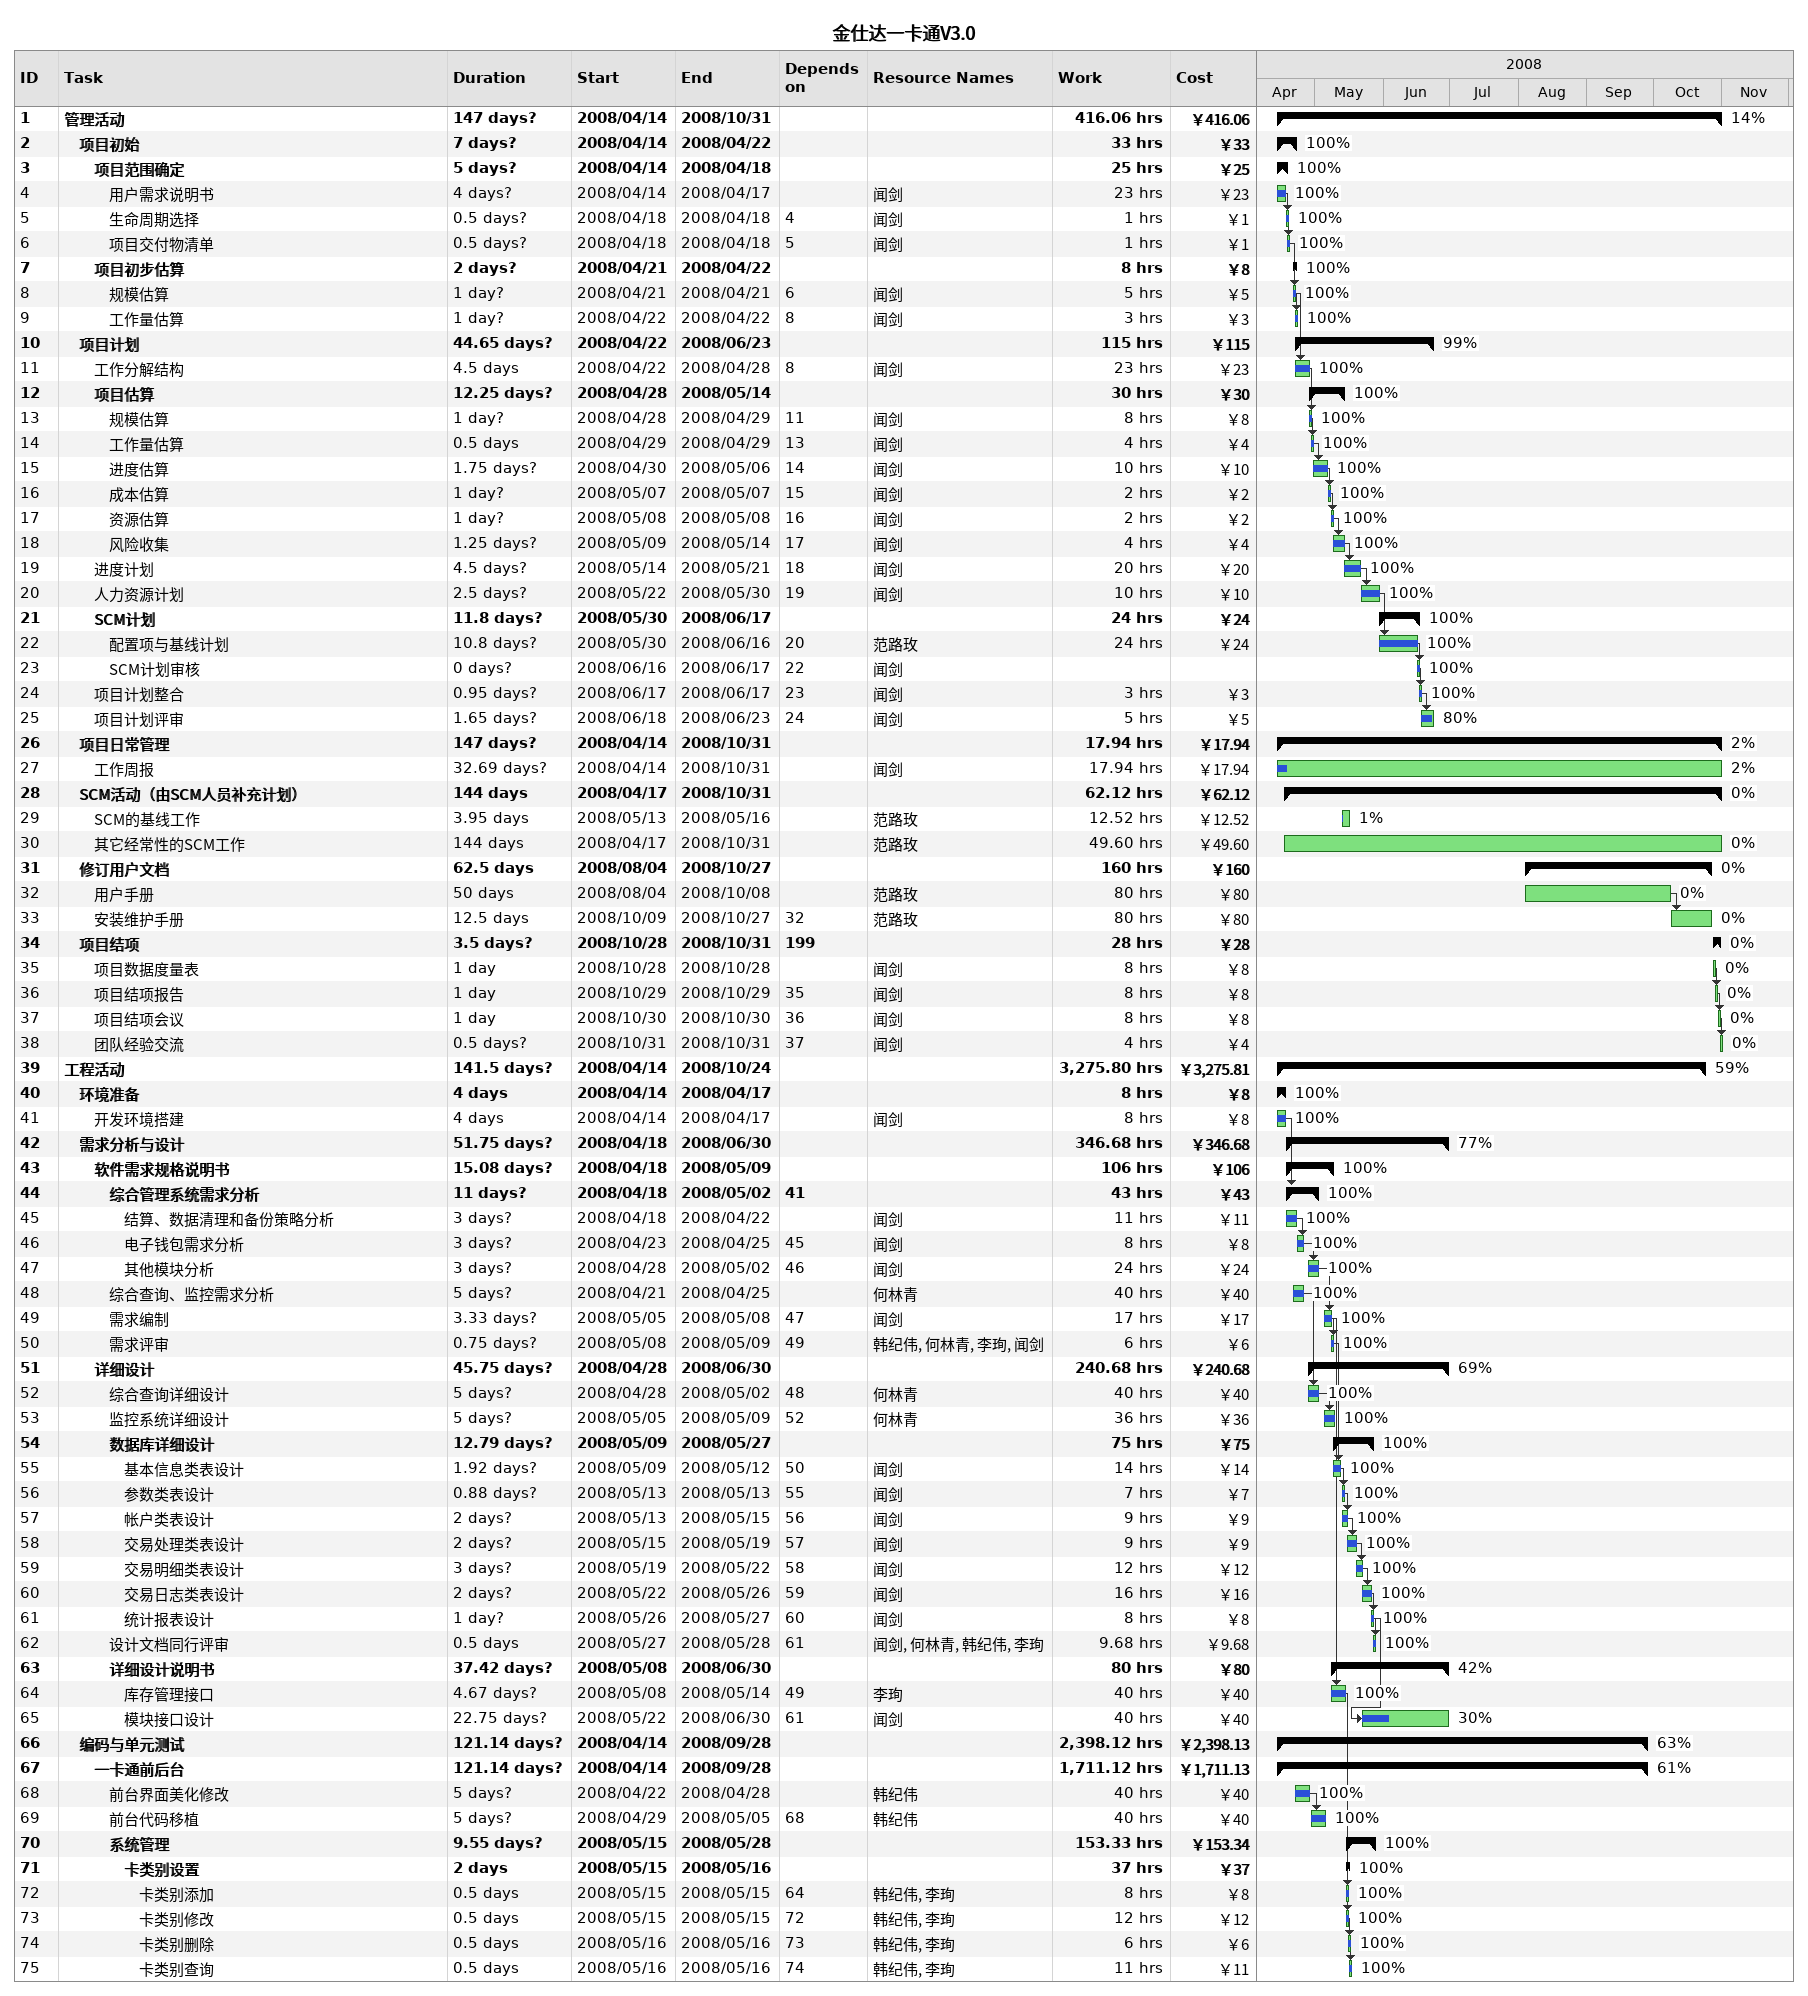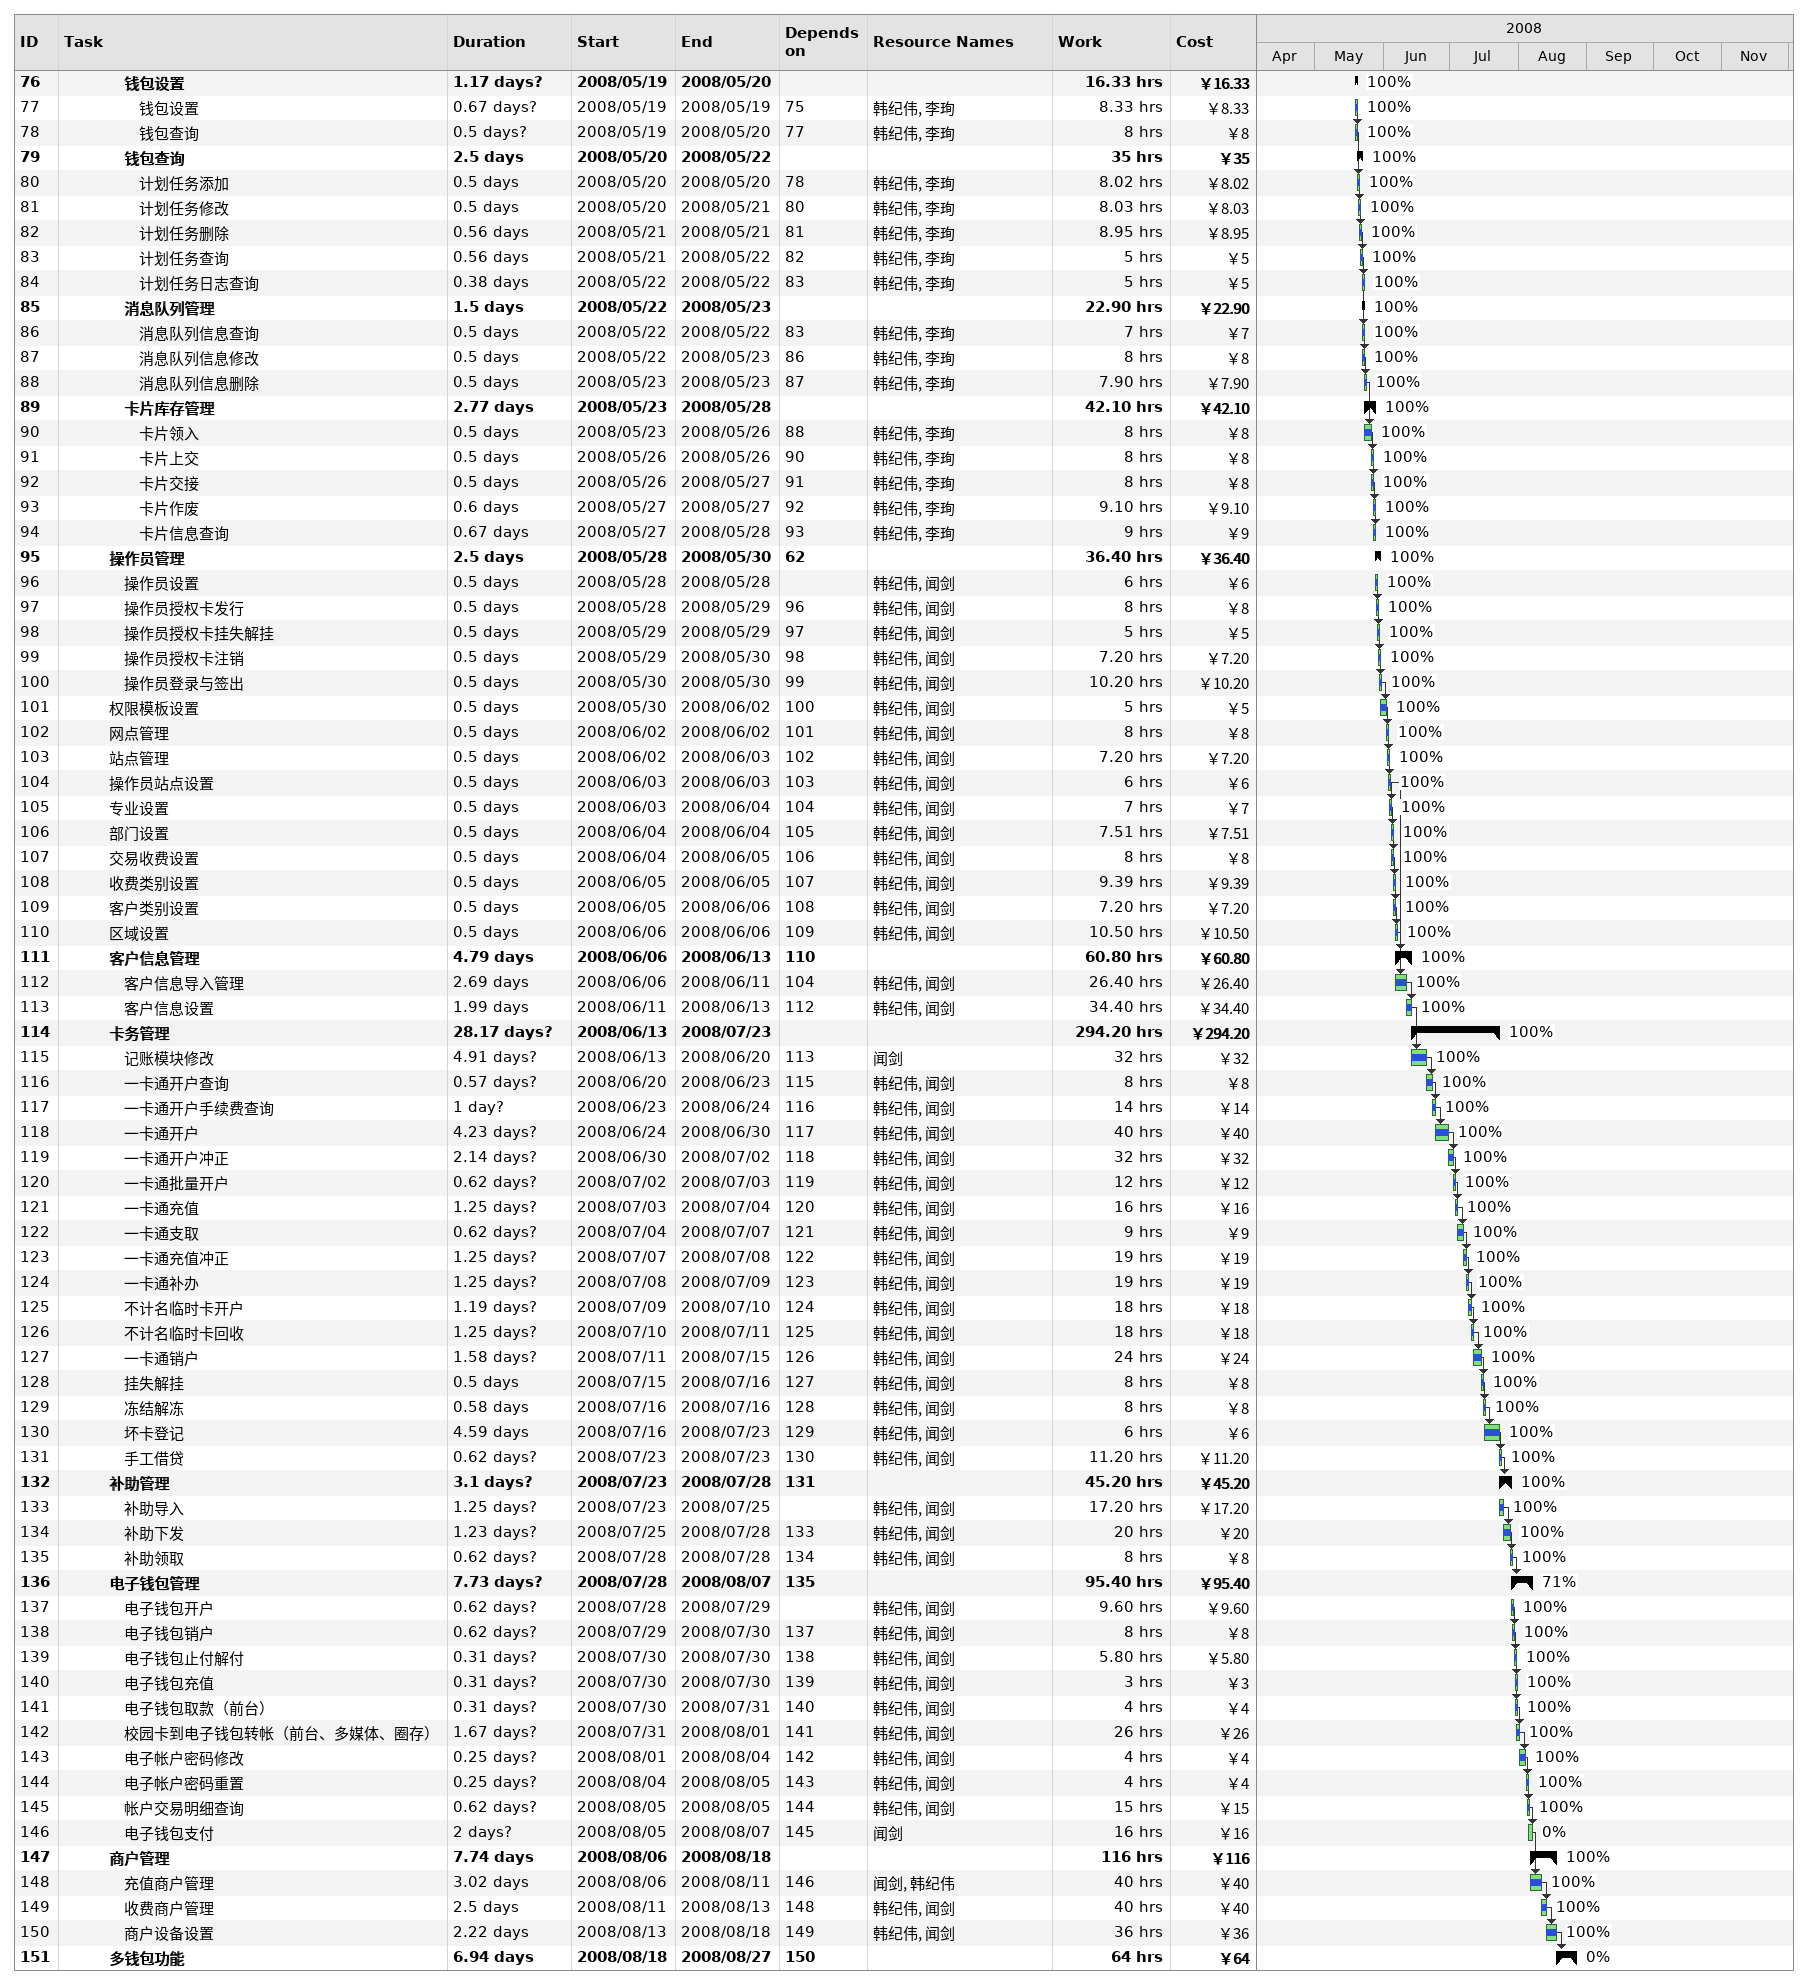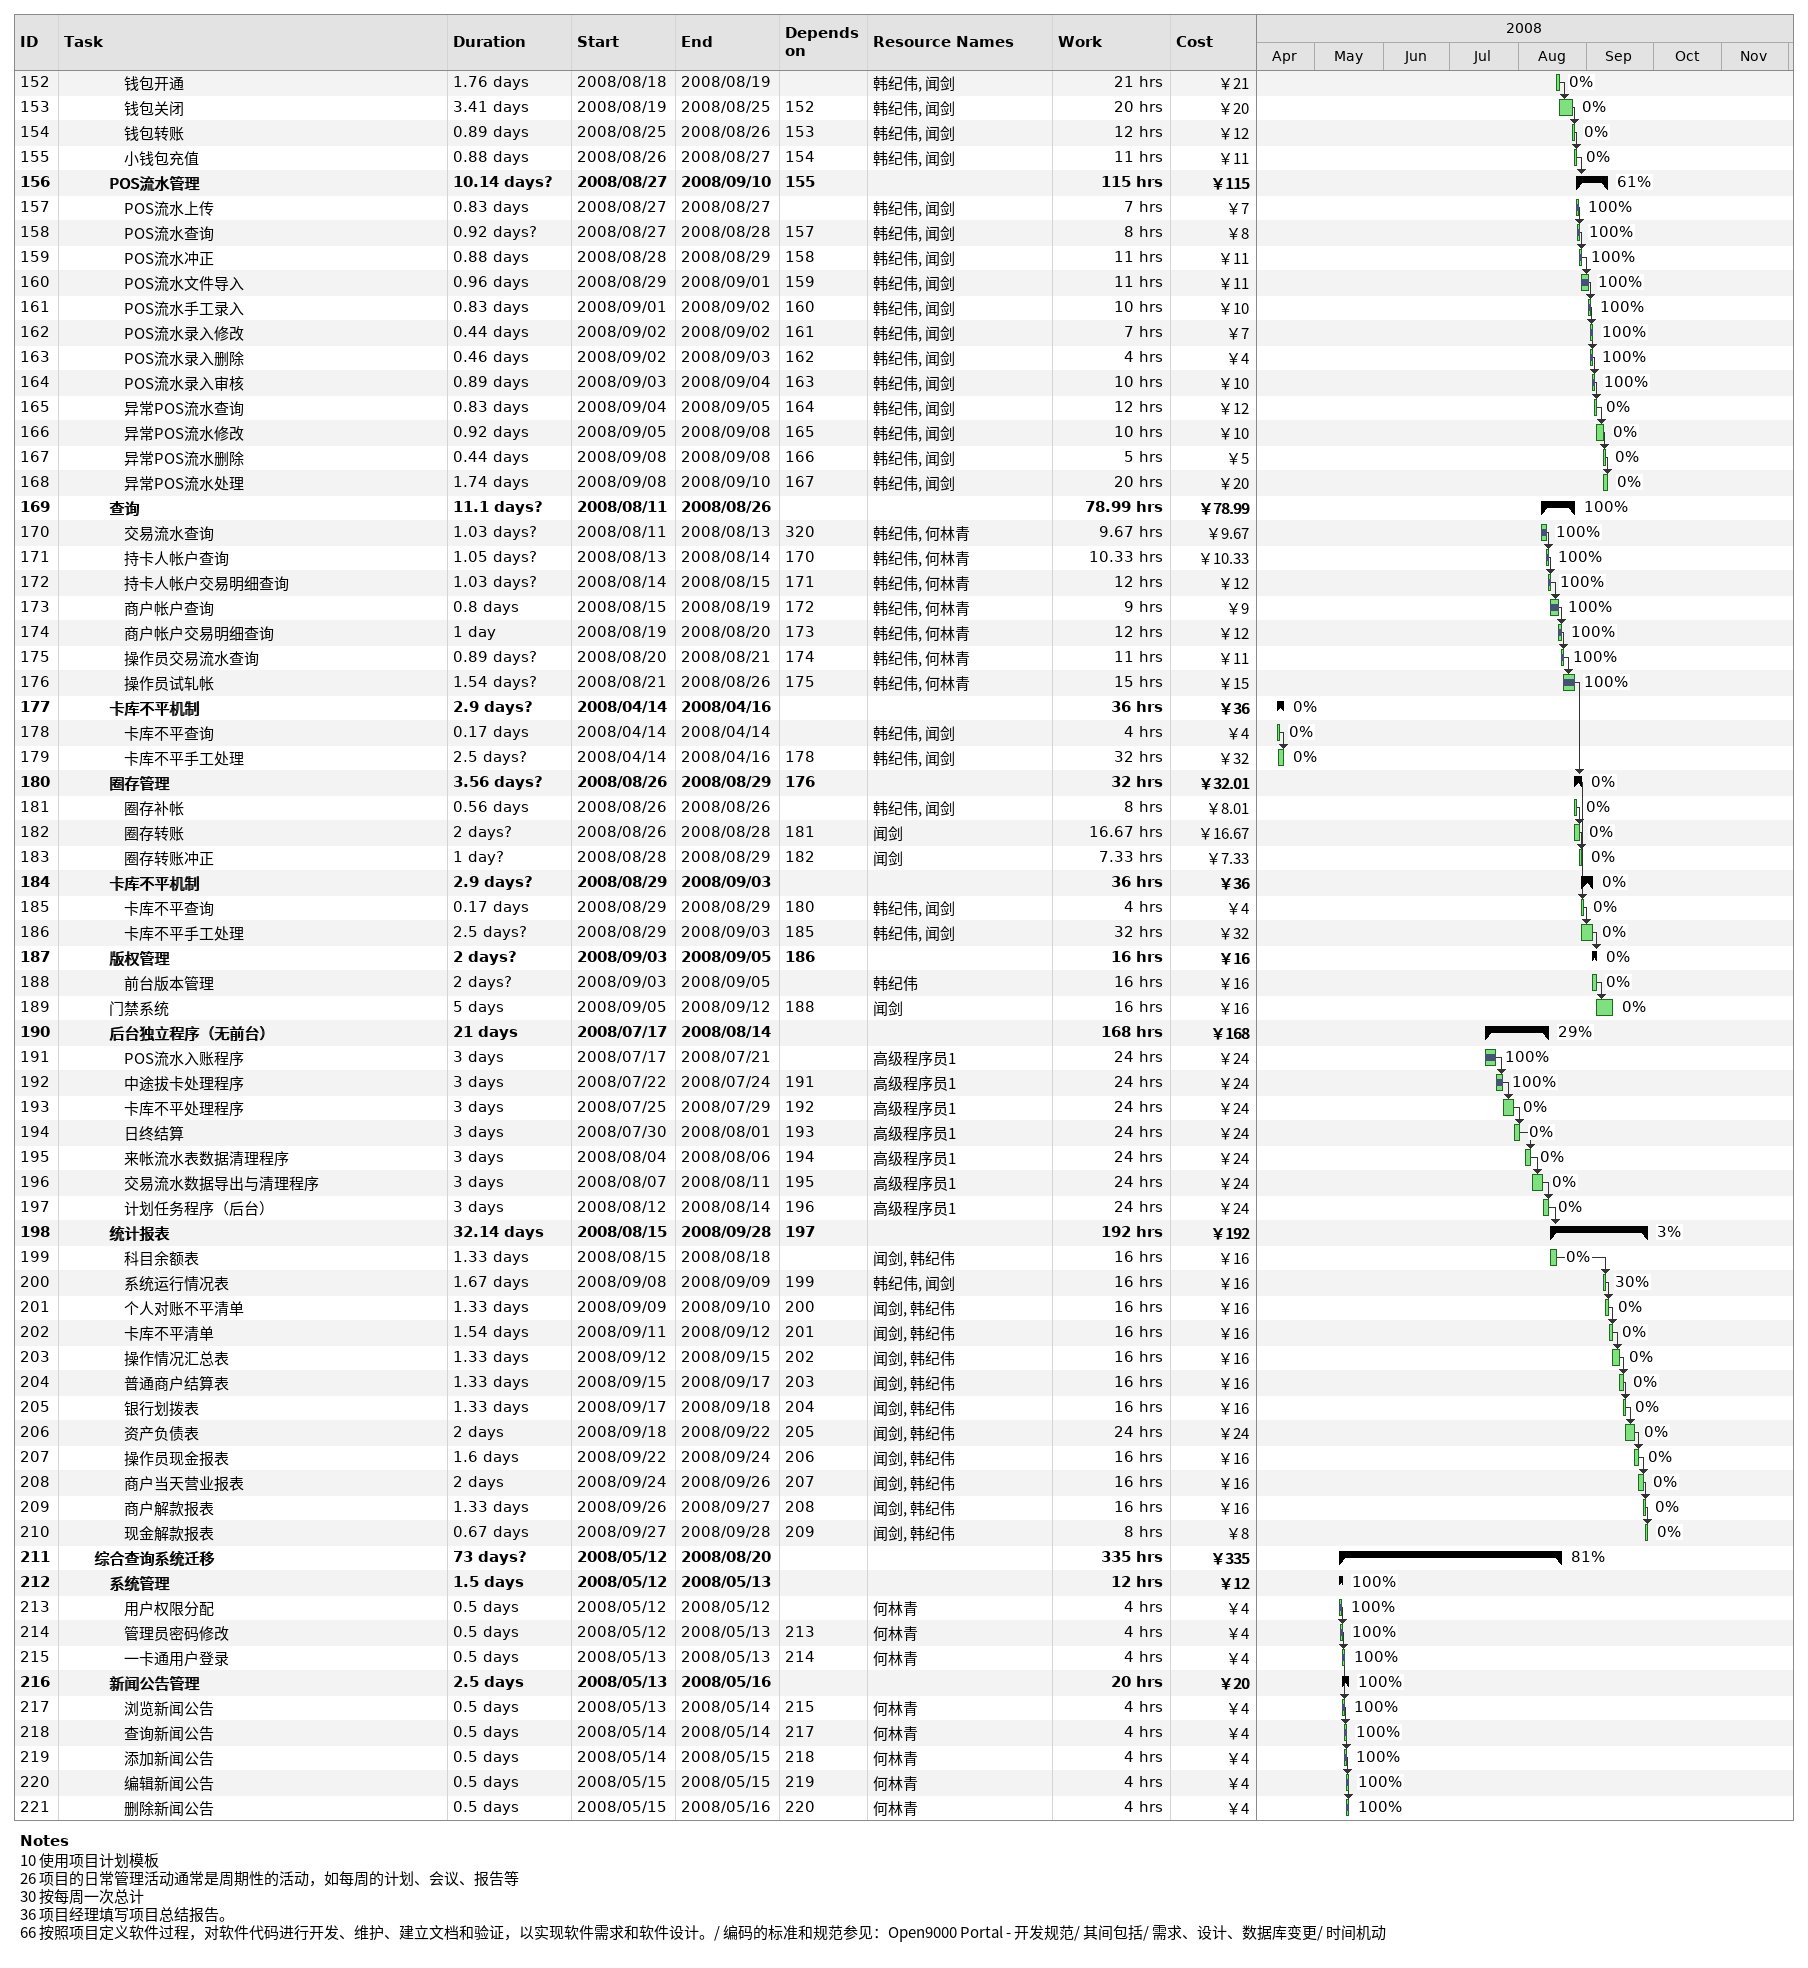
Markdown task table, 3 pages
金仕达一卡通V3.0

| ID | Level | Task | Duration | Start | Finish | Predecessors | Resources | % complete | Work (h) | Cost (￥) |
|---|---|---|---|---|---|---|---|---|---|---|
| 1 | 1 | **管理活动** | 147d? | 2008-04-14 | 2008-10-31 |  |  | 14 | 416.06 | 416.06 |
| 2 | 2 | **项目初始** | 7d? | 2008-04-14 | 2008-04-22 |  |  | 100 | 33 | 33 |
| 3 | 3 | **项目范围确定** | 5d? | 2008-04-14 | 2008-04-18 |  |  | 100 | 25 | 25 |
| 4 | 4 | 用户需求说明书 | 4d? | 2008-04-14 | 2008-04-17 |  | 闻剑 | 100 | 23 | 23 |
| 5 | 4 | 生命周期选择 | 0.5d? | 2008-04-18 | 2008-04-18 | 4 | 闻剑 | 100 | 1 | 1 |
| 6 | 4 | 项目交付物清单 | 0.5d? | 2008-04-18 | 2008-04-18 | 5 | 闻剑 | 100 | 1 | 1 |
| 7 | 3 | **项目初步估算** | 2d? | 2008-04-21 | 2008-04-22 |  |  | 100 | 8 | 8 |
| 8 | 4 | 规模估算 | 1d? | 2008-04-21 | 2008-04-21 | 6 | 闻剑 | 100 | 5 | 5 |
| 9 | 4 | 工作量估算 | 1d? | 2008-04-22 | 2008-04-22 | 8 | 闻剑 | 100 | 3 | 3 |
| 10 | 2 | **项目计划** | 44.65d? | 2008-04-22 | 2008-06-23 |  |  | 99 | 115 | 115 |
| 11 | 3 | 工作分解结构 | 4.5d | 2008-04-22 | 2008-04-28 | 8 | 闻剑 | 100 | 23 | 23 |
| 12 | 3 | **项目估算** | 12.25d? | 2008-04-28 | 2008-05-14 |  |  | 100 | 30 | 30 |
| 13 | 4 | 规模估算 | 1d? | 2008-04-28 | 2008-04-29 | 11 | 闻剑 | 100 | 8 | 8 |
| 14 | 4 | 工作量估算 | 0.5d | 2008-04-29 | 2008-04-29 | 13 | 闻剑 | 100 | 4 | 4 |
| 15 | 4 | 进度估算 | 1.75d? | 2008-04-30 | 2008-05-06 | 14 | 闻剑 | 100 | 10 | 10 |
| 16 | 4 | 成本估算 | 1d? | 2008-05-07 | 2008-05-07 | 15 | 闻剑 | 100 | 2 | 2 |
| 17 | 4 | 资源估算 | 1d? | 2008-05-08 | 2008-05-08 | 16 | 闻剑 | 100 | 2 | 2 |
| 18 | 4 | 风险收集 | 1.25d? | 2008-05-09 | 2008-05-14 | 17 | 闻剑 | 100 | 4 | 4 |
| 19 | 3 | 进度计划 | 4.5d? | 2008-05-14 | 2008-05-21 | 18 | 闻剑 | 100 | 20 | 20 |
| 20 | 3 | 人力资源计划 | 2.5d? | 2008-05-22 | 2008-05-30 | 19 | 闻剑 | 100 | 10 | 10 |
| 21 | 3 | **SCM计划** | 11.8d? | 2008-05-30 | 2008-06-17 |  |  | 100 | 24 | 24 |
| 22 | 4 | 配置项与基线计划 | 10.8d? | 2008-05-30 | 2008-06-16 | 20 | 范路玫 | 100 | 24 | 24 |
| 23 | 4 | SCM计划审核 | 0d? | 2008-06-16 | 2008-06-17 | 22 | 闻剑 | 100 |  |  |
| 24 | 3 | 项目计划整合 | 0.95d? | 2008-06-17 | 2008-06-17 | 23 | 闻剑 | 100 | 3 | 3 |
| 25 | 3 | 项目计划评审 | 1.65d? | 2008-06-18 | 2008-06-23 | 24 | 闻剑 | 80 | 5 | 5 |
| 26 | 2 | **项目日常管理** | 147d? | 2008-04-14 | 2008-10-31 |  |  | 2 | 17.94 | 17.94 |
| 27 | 3 | 工作周报 | 32.69d? | 2008-04-14 | 2008-10-31 |  | 闻剑 | 2 | 17.94 | 17.94 |
| 28 | 2 | **SCM活动（由SCM人员补充计划）** | 144d | 2008-04-17 | 2008-10-31 |  |  | 0 | 62.12 | 62.12 |
| 29 | 3 | SCM的基线工作 | 3.95d | 2008-05-13 | 2008-05-16 |  | 范路玫 | 1 | 12.52 | 12.52 |
| 30 | 3 | 其它经常性的SCM工作 | 144d | 2008-04-17 | 2008-10-31 |  | 范路玫 | 0 | 49.60 | 49.60 |
| 31 | 2 | **修订用户文档** | 62.5d | 2008-08-04 | 2008-10-27 |  |  | 0 | 160 | 160 |
| 32 | 3 | 用户手册 | 50d | 2008-08-04 | 2008-10-08 |  | 范路玫 | 0 | 80 | 80 |
| 33 | 3 | 安装维护手册 | 12.5d | 2008-10-09 | 2008-10-27 | 32 | 范路玫 | 0 | 80 | 80 |
| 34 | 2 | **项目结项** | 3.5d? | 2008-10-28 | 2008-10-31 | 199 |  | 0 | 28 | 28 |
| 35 | 3 | 项目数据度量表 | 1d | 2008-10-28 | 2008-10-28 |  | 闻剑 | 0 | 8 | 8 |
| 36 | 3 | 项目结项报告 | 1d | 2008-10-29 | 2008-10-29 | 35 | 闻剑 | 0 | 8 | 8 |
| 37 | 3 | 项目结项会议 | 1d | 2008-10-30 | 2008-10-30 | 36 | 闻剑 | 0 | 8 | 8 |
| 38 | 3 | 团队经验交流 | 0.5d? | 2008-10-31 | 2008-10-31 | 37 | 闻剑 | 0 | 4 | 4 |
| 39 | 1 | **工程活动** | 141.5d? | 2008-04-14 | 2008-10-24 |  |  | 59 | 3275.80 | 3275.81 |
| 40 | 2 | **环境准备** | 4d | 2008-04-14 | 2008-04-17 |  |  | 100 | 8 | 8 |
| 41 | 3 | 开发环境搭建 | 4d | 2008-04-14 | 2008-04-17 |  | 闻剑 | 100 | 8 | 8 |
| 42 | 2 | **需求分析与设计** | 51.75d? | 2008-04-18 | 2008-06-30 |  |  | 77 | 346.68 | 346.68 |
| 43 | 3 | **软件需求规格说明书** | 15.08d? | 2008-04-18 | 2008-05-09 |  |  | 100 | 106 | 106 |
| 44 | 4 | **综合管理系统需求分析** | 11d? | 2008-04-18 | 2008-05-02 | 41 |  | 100 | 43 | 43 |
| 45 | 5 | 结算、数据清理和备份策略分析 | 3d? | 2008-04-18 | 2008-04-22 |  | 闻剑 | 100 | 11 | 11 |
| 46 | 5 | 电子钱包需求分析 | 3d? | 2008-04-23 | 2008-04-25 | 45 | 闻剑 | 100 | 8 | 8 |
| 47 | 5 | 其他模块分析 | 3d? | 2008-04-28 | 2008-05-02 | 46 | 闻剑 | 100 | 24 | 24 |
| 48 | 4 | 综合查询、监控需求分析 | 5d? | 2008-04-21 | 2008-04-25 |  | 何林青 | 100 | 40 | 40 |
| 49 | 4 | 需求编制 | 3.33d? | 2008-05-05 | 2008-05-08 | 47 | 闻剑 | 100 | 17 | 17 |
| 50 | 4 | 需求评审 | 0.75d? | 2008-05-08 | 2008-05-09 | 49 | 韩纪伟, 何林青, 李珣, 闻剑 | 100 | 6 | 6 |
| 51 | 3 | **详细设计** | 45.75d? | 2008-04-28 | 2008-06-30 |  |  | 69 | 240.68 | 240.68 |
| 52 | 4 | 综合查询详细设计 | 5d? | 2008-04-28 | 2008-05-02 | 48 | 何林青 | 100 | 40 | 40 |
| 53 | 4 | 监控系统详细设计 | 5d? | 2008-05-05 | 2008-05-09 | 52 | 何林青 | 100 | 36 | 36 |
| 54 | 4 | **数据库详细设计** | 12.79d? | 2008-05-09 | 2008-05-27 |  |  | 100 | 75 | 75 |
| 55 | 5 | 基本信息类表设计 | 1.92d? | 2008-05-09 | 2008-05-12 | 50 | 闻剑 | 100 | 14 | 14 |
| 56 | 5 | 参数类表设计 | 0.88d? | 2008-05-13 | 2008-05-13 | 55 | 闻剑 | 100 | 7 | 7 |
| 57 | 5 | 帐户类表设计 | 2d? | 2008-05-13 | 2008-05-15 | 56 | 闻剑 | 100 | 9 | 9 |
| 58 | 5 | 交易处理类表设计 | 2d? | 2008-05-15 | 2008-05-19 | 57 | 闻剑 | 100 | 9 | 9 |
| 59 | 5 | 交易明细类表设计 | 3d? | 2008-05-19 | 2008-05-22 | 58 | 闻剑 | 100 | 12 | 12 |
| 60 | 5 | 交易日志类表设计 | 2d? | 2008-05-22 | 2008-05-26 | 59 | 闻剑 | 100 | 16 | 16 |
| 61 | 5 | 统计报表设计 | 1d? | 2008-05-26 | 2008-05-27 | 60 | 闻剑 | 100 | 8 | 8 |
| 62 | 4 | 设计文档同行评审 | 0.5d | 2008-05-27 | 2008-05-28 | 61 | 闻剑, 何林青, 韩纪伟, 李珣 | 100 | 9.68 | 9.68 |
| 63 | 4 | **详细设计说明书** | 37.42d? | 2008-05-08 | 2008-06-30 |  |  | 42 | 80 | 80 |
| 64 | 5 | 库存管理接口 | 4.67d? | 2008-05-08 | 2008-05-14 | 49 | 李珣 | 100 | 40 | 40 |
| 65 | 5 | 模块接口设计 | 22.75d? | 2008-05-22 | 2008-06-30 | 61 | 闻剑 | 30 | 40 | 40 |
| 66 | 2 | **编码与单元测试** | 121.14d? | 2008-04-14 | 2008-09-28 |  |  | 63 | 2398.12 | 2398.13 |
| 67 | 3 | **一卡通前后台** | 121.14d? | 2008-04-14 | 2008-09-28 |  |  | 61 | 1711.12 | 1711.13 |
| 68 | 4 | 前台界面美化修改 | 5d? | 2008-04-22 | 2008-04-28 |  | 韩纪伟 | 100 | 40 | 40 |
| 69 | 4 | 前台代码移植 | 5d? | 2008-04-29 | 2008-05-05 | 68 | 韩纪伟 | 100 | 40 | 40 |
| 70 | 4 | **系统管理** | 9.55d? | 2008-05-15 | 2008-05-28 |  |  | 100 | 153.33 | 153.34 |
| 71 | 5 | **卡类别设置** | 2d | 2008-05-15 | 2008-05-16 |  |  | 100 | 37 | 37 |
| 72 | 6 | 卡类别添加 | 0.5d | 2008-05-15 | 2008-05-15 | 64 | 韩纪伟, 李珣 | 100 | 8 | 8 |
| 73 | 6 | 卡类别修改 | 0.5d | 2008-05-15 | 2008-05-15 | 72 | 韩纪伟, 李珣 | 100 | 12 | 12 |
| 74 | 6 | 卡类别删除 | 0.5d | 2008-05-16 | 2008-05-16 | 73 | 韩纪伟, 李珣 | 100 | 6 | 6 |
| 75 | 6 | 卡类别查询 | 0.5d | 2008-05-16 | 2008-05-16 | 74 | 韩纪伟, 李珣 | 100 | 11 | 11 |
| 76 | 5 | **钱包设置** | 1.17d? | 2008-05-19 | 2008-05-20 |  |  | 100 | 16.33 | 16.33 |
| 77 | 6 | 钱包设置 | 0.67d? | 2008-05-19 | 2008-05-19 | 75 | 韩纪伟, 李珣 | 100 | 8.33 | 8.33 |
| 78 | 6 | 钱包查询 | 0.5d? | 2008-05-19 | 2008-05-20 | 77 | 韩纪伟, 李珣 | 100 | 8 | 8 |
| 79 | 5 | **钱包查询** | 2.5d | 2008-05-20 | 2008-05-22 |  |  | 100 | 35 | 35 |
| 80 | 6 | 计划任务添加 | 0.5d | 2008-05-20 | 2008-05-20 | 78 | 韩纪伟, 李珣 | 100 | 8.02 | 8.02 |
| 81 | 6 | 计划任务修改 | 0.5d | 2008-05-20 | 2008-05-21 | 80 | 韩纪伟, 李珣 | 100 | 8.03 | 8.03 |
| 82 | 6 | 计划任务删除 | 0.56d | 2008-05-21 | 2008-05-21 | 81 | 韩纪伟, 李珣 | 100 | 8.95 | 8.95 |
| 83 | 6 | 计划任务查询 | 0.56d | 2008-05-21 | 2008-05-22 | 82 | 韩纪伟, 李珣 | 100 | 5 | 5 |
| 84 | 6 | 计划任务日志查询 | 0.38d | 2008-05-22 | 2008-05-22 | 83 | 韩纪伟, 李珣 | 100 | 5 | 5 |
| 85 | 5 | **消息队列管理** | 1.5d | 2008-05-22 | 2008-05-23 |  |  | 100 | 22.90 | 22.90 |
| 86 | 6 | 消息队列信息查询 | 0.5d | 2008-05-22 | 2008-05-22 | 83 | 韩纪伟, 李珣 | 100 | 7 | 7 |
| 87 | 6 | 消息队列信息修改 | 0.5d | 2008-05-22 | 2008-05-23 | 86 | 韩纪伟, 李珣 | 100 | 8 | 8 |
| 88 | 6 | 消息队列信息删除 | 0.5d | 2008-05-23 | 2008-05-23 | 87 | 韩纪伟, 李珣 | 100 | 7.90 | 7.90 |
| 89 | 5 | **卡片库存管理** | 2.77d | 2008-05-23 | 2008-05-28 |  |  | 100 | 42.10 | 42.10 |
| 90 | 6 | 卡片领入 | 0.5d | 2008-05-23 | 2008-05-26 | 88 | 韩纪伟, 李珣 | 100 | 8 | 8 |
| 91 | 6 | 卡片上交 | 0.5d | 2008-05-26 | 2008-05-26 | 90 | 韩纪伟, 李珣 | 100 | 8 | 8 |
| 92 | 6 | 卡片交接 | 0.5d | 2008-05-26 | 2008-05-27 | 91 | 韩纪伟, 李珣 | 100 | 8 | 8 |
| 93 | 6 | 卡片作废 | 0.6d | 2008-05-27 | 2008-05-27 | 92 | 韩纪伟, 李珣 | 100 | 9.10 | 9.10 |
| 94 | 6 | 卡片信息查询 | 0.67d | 2008-05-27 | 2008-05-28 | 93 | 韩纪伟, 李珣 | 100 | 9 | 9 |
| 95 | 4 | **操作员管理** | 2.5d | 2008-05-28 | 2008-05-30 | 62 |  | 100 | 36.40 | 36.40 |
| 96 | 5 | 操作员设置 | 0.5d | 2008-05-28 | 2008-05-28 |  | 韩纪伟, 闻剑 | 100 | 6 | 6 |
| 97 | 5 | 操作员授权卡发行 | 0.5d | 2008-05-28 | 2008-05-29 | 96 | 韩纪伟, 闻剑 | 100 | 8 | 8 |
| 98 | 5 | 操作员授权卡挂失解挂 | 0.5d | 2008-05-29 | 2008-05-29 | 97 | 韩纪伟, 闻剑 | 100 | 5 | 5 |
| 99 | 5 | 操作员授权卡注销 | 0.5d | 2008-05-29 | 2008-05-30 | 98 | 韩纪伟, 闻剑 | 100 | 7.20 | 7.20 |
| 100 | 5 | 操作员登录与签出 | 0.5d | 2008-05-30 | 2008-05-30 | 99 | 韩纪伟, 闻剑 | 100 | 10.20 | 10.20 |
| 101 | 4 | 权限模板设置 | 0.5d | 2008-05-30 | 2008-06-02 | 100 | 韩纪伟, 闻剑 | 100 | 5 | 5 |
| 102 | 4 | 网点管理 | 0.5d | 2008-06-02 | 2008-06-02 | 101 | 韩纪伟, 闻剑 | 100 | 8 | 8 |
| 103 | 4 | 站点管理 | 0.5d | 2008-06-02 | 2008-06-03 | 102 | 韩纪伟, 闻剑 | 100 | 7.20 | 7.20 |
| 104 | 4 | 操作员站点设置 | 0.5d | 2008-06-03 | 2008-06-03 | 103 | 韩纪伟, 闻剑 | 100 | 6 | 6 |
| 105 | 4 | 专业设置 | 0.5d | 2008-06-03 | 2008-06-04 | 104 | 韩纪伟, 闻剑 | 100 | 7 | 7 |
| 106 | 4 | 部门设置 | 0.5d | 2008-06-04 | 2008-06-04 | 105 | 韩纪伟, 闻剑 | 100 | 7.51 | 7.51 |
| 107 | 4 | 交易收费设置 | 0.5d | 2008-06-04 | 2008-06-05 | 106 | 韩纪伟, 闻剑 | 100 | 8 | 8 |
| 108 | 4 | 收费类别设置 | 0.5d | 2008-06-05 | 2008-06-05 | 107 | 韩纪伟, 闻剑 | 100 | 9.39 | 9.39 |
| 109 | 4 | 客户类别设置 | 0.5d | 2008-06-05 | 2008-06-06 | 108 | 韩纪伟, 闻剑 | 100 | 7.20 | 7.20 |
| 110 | 4 | 区域设置 | 0.5d | 2008-06-06 | 2008-06-06 | 109 | 韩纪伟, 闻剑 | 100 | 10.50 | 10.50 |
| 111 | 4 | **客户信息管理** | 4.79d | 2008-06-06 | 2008-06-13 | 110 |  | 100 | 60.80 | 60.80 |
| 112 | 5 | 客户信息导入管理 | 2.69d | 2008-06-06 | 2008-06-11 | 104 | 韩纪伟, 闻剑 | 100 | 26.40 | 26.40 |
| 113 | 5 | 客户信息设置 | 1.99d | 2008-06-11 | 2008-06-13 | 112 | 韩纪伟, 闻剑 | 100 | 34.40 | 34.40 |
| 114 | 4 | **卡务管理** | 28.17d? | 2008-06-13 | 2008-07-23 |  |  | 100 | 294.20 | 294.20 |
| 115 | 5 | 记账模块修改 | 4.91d? | 2008-06-13 | 2008-06-20 | 113 | 闻剑 | 100 | 32 | 32 |
| 116 | 5 | 一卡通开户查询 | 0.57d? | 2008-06-20 | 2008-06-23 | 115 | 韩纪伟, 闻剑 | 100 | 8 | 8 |
| 117 | 5 | 一卡通开户手续费查询 | 1d? | 2008-06-23 | 2008-06-24 | 116 | 韩纪伟, 闻剑 | 100 | 14 | 14 |
| 118 | 5 | 一卡通开户 | 4.23d? | 2008-06-24 | 2008-06-30 | 117 | 韩纪伟, 闻剑 | 100 | 40 | 40 |
| 119 | 5 | 一卡通开户冲正 | 2.14d? | 2008-06-30 | 2008-07-02 | 118 | 韩纪伟, 闻剑 | 100 | 32 | 32 |
| 120 | 5 | 一卡通批量开户 | 0.62d? | 2008-07-02 | 2008-07-03 | 119 | 韩纪伟, 闻剑 | 100 | 12 | 12 |
| 121 | 5 | 一卡通充值 | 1.25d? | 2008-07-03 | 2008-07-04 | 120 | 韩纪伟, 闻剑 | 100 | 16 | 16 |
| 122 | 5 | 一卡通支取 | 0.62d? | 2008-07-04 | 2008-07-07 | 121 | 韩纪伟, 闻剑 | 100 | 9 | 9 |
| 123 | 5 | 一卡通充值冲正 | 1.25d? | 2008-07-07 | 2008-07-08 | 122 | 韩纪伟, 闻剑 | 100 | 19 | 19 |
| 124 | 5 | 一卡通补办 | 1.25d? | 2008-07-08 | 2008-07-09 | 123 | 韩纪伟, 闻剑 | 100 | 19 | 19 |
| 125 | 5 | 不计名临时卡开户 | 1.19d? | 2008-07-09 | 2008-07-10 | 124 | 韩纪伟, 闻剑 | 100 | 18 | 18 |
| 126 | 5 | 不计名临时卡回收 | 1.25d? | 2008-07-10 | 2008-07-11 | 125 | 韩纪伟, 闻剑 | 100 | 18 | 18 |
| 127 | 5 | 一卡通销户 | 1.58d? | 2008-07-11 | 2008-07-15 | 126 | 韩纪伟, 闻剑 | 100 | 24 | 24 |
| 128 | 5 | 挂失解挂 | 0.5d | 2008-07-15 | 2008-07-16 | 127 | 韩纪伟, 闻剑 | 100 | 8 | 8 |
| 129 | 5 | 冻结解冻 | 0.58d | 2008-07-16 | 2008-07-16 | 128 | 韩纪伟, 闻剑 | 100 | 8 | 8 |
| 130 | 5 | 坏卡登记 | 4.59d | 2008-07-16 | 2008-07-23 | 129 | 韩纪伟, 闻剑 | 100 | 6 | 6 |
| 131 | 5 | 手工借贷 | 0.62d? | 2008-07-23 | 2008-07-23 | 130 | 韩纪伟, 闻剑 | 100 | 11.20 | 11.20 |
| 132 | 4 | **补助管理** | 3.1d? | 2008-07-23 | 2008-07-28 | 131 |  | 100 | 45.20 | 45.20 |
| 133 | 5 | 补助导入 | 1.25d? | 2008-07-23 | 2008-07-25 |  | 韩纪伟, 闻剑 | 100 | 17.20 | 17.20 |
| 134 | 5 | 补助下发 | 1.23d? | 2008-07-25 | 2008-07-28 | 133 | 韩纪伟, 闻剑 | 100 | 20 | 20 |
| 135 | 5 | 补助领取 | 0.62d? | 2008-07-28 | 2008-07-28 | 134 | 韩纪伟, 闻剑 | 100 | 8 | 8 |
| 136 | 4 | **电子钱包管理** | 7.73d? | 2008-07-28 | 2008-08-07 | 135 |  | 71 | 95.40 | 95.40 |
| 137 | 5 | 电子钱包开户 | 0.62d? | 2008-07-28 | 2008-07-29 |  | 韩纪伟, 闻剑 | 100 | 9.60 | 9.60 |
| 138 | 5 | 电子钱包销户 | 0.62d? | 2008-07-29 | 2008-07-30 | 137 | 韩纪伟, 闻剑 | 100 | 8 | 8 |
| 139 | 5 | 电子钱包止付解付 | 0.31d? | 2008-07-30 | 2008-07-30 | 138 | 韩纪伟, 闻剑 | 100 | 5.80 | 5.80 |
| 140 | 5 | 电子钱包充值 | 0.31d? | 2008-07-30 | 2008-07-30 | 139 | 韩纪伟, 闻剑 | 100 | 3 | 3 |
| 141 | 5 | 电子钱包取款（前台） | 0.31d? | 2008-07-30 | 2008-07-31 | 140 | 韩纪伟, 闻剑 | 100 | 4 | 4 |
| 142 | 5 | 校园卡到电子钱包转帐（前台、多媒体、圈存） | 1.67d? | 2008-07-31 | 2008-08-01 | 141 | 韩纪伟, 闻剑 | 100 | 26 | 26 |
| 143 | 5 | 电子帐户密码修改 | 0.25d? | 2008-08-01 | 2008-08-04 | 142 | 韩纪伟, 闻剑 | 100 | 4 | 4 |
| 144 | 5 | 电子帐户密码重置 | 0.25d? | 2008-08-04 | 2008-08-05 | 143 | 韩纪伟, 闻剑 | 100 | 4 | 4 |
| 145 | 5 | 帐户交易明细查询 | 0.62d? | 2008-08-05 | 2008-08-05 | 144 | 韩纪伟, 闻剑 | 100 | 15 | 15 |
| 146 | 5 | 电子钱包支付 | 2d? | 2008-08-05 | 2008-08-07 | 145 | 闻剑 | 0 | 16 | 16 |
| 147 | 4 | **商户管理** | 7.74d | 2008-08-06 | 2008-08-18 |  |  | 100 | 116 | 116 |
| 148 | 5 | 充值商户管理 | 3.02d | 2008-08-06 | 2008-08-11 | 146 | 闻剑, 韩纪伟 | 100 | 40 | 40 |
| 149 | 5 | 收费商户管理 | 2.5d | 2008-08-11 | 2008-08-13 | 148 | 韩纪伟, 闻剑 | 100 | 40 | 40 |
| 150 | 5 | 商户设备设置 | 2.22d | 2008-08-13 | 2008-08-18 | 149 | 韩纪伟, 闻剑 | 100 | 36 | 36 |
| 151 | 4 | **多钱包功能** | 6.94d | 2008-08-18 | 2008-08-27 | 150 |  | 0 | 64 | 64 |
| 152 | 5 | 钱包开通 | 1.76d | 2008-08-18 | 2008-08-19 |  | 韩纪伟, 闻剑 | 0 | 21 | 21 |
| 153 | 5 | 钱包关闭 | 3.41d | 2008-08-19 | 2008-08-25 | 152 | 韩纪伟, 闻剑 | 0 | 20 | 20 |
| 154 | 5 | 钱包转账 | 0.89d | 2008-08-25 | 2008-08-26 | 153 | 韩纪伟, 闻剑 | 0 | 12 | 12 |
| 155 | 5 | 小钱包充值 | 0.88d | 2008-08-26 | 2008-08-27 | 154 | 韩纪伟, 闻剑 | 0 | 11 | 11 |
| 156 | 4 | **POS流水管理** | 10.14d? | 2008-08-27 | 2008-09-10 | 155 |  | 61 | 115 | 115 |
| 157 | 5 | POS流水上传 | 0.83d | 2008-08-27 | 2008-08-27 |  | 韩纪伟, 闻剑 | 100 | 7 | 7 |
| 158 | 5 | POS流水查询 | 0.92d? | 2008-08-27 | 2008-08-28 | 157 | 韩纪伟, 闻剑 | 100 | 8 | 8 |
| 159 | 5 | POS流水冲正 | 0.88d | 2008-08-28 | 2008-08-29 | 158 | 韩纪伟, 闻剑 | 100 | 11 | 11 |
| 160 | 5 | POS流水文件导入 | 0.96d | 2008-08-29 | 2008-09-01 | 159 | 韩纪伟, 闻剑 | 100 | 11 | 11 |
| 161 | 5 | POS流水手工录入 | 0.83d | 2008-09-01 | 2008-09-02 | 160 | 韩纪伟, 闻剑 | 100 | 10 | 10 |
| 162 | 5 | POS流水录入修改 | 0.44d | 2008-09-02 | 2008-09-02 | 161 | 韩纪伟, 闻剑 | 100 | 7 | 7 |
| 163 | 5 | POS流水录入删除 | 0.46d | 2008-09-02 | 2008-09-03 | 162 | 韩纪伟, 闻剑 | 100 | 4 | 4 |
| 164 | 5 | POS流水录入审核 | 0.89d | 2008-09-03 | 2008-09-04 | 163 | 韩纪伟, 闻剑 | 100 | 10 | 10 |
| 165 | 5 | 异常POS流水查询 | 0.83d | 2008-09-04 | 2008-09-05 | 164 | 韩纪伟, 闻剑 | 0 | 12 | 12 |
| 166 | 5 | 异常POS流水修改 | 0.92d | 2008-09-05 | 2008-09-08 | 165 | 韩纪伟, 闻剑 | 0 | 10 | 10 |
| 167 | 5 | 异常POS流水删除 | 0.44d | 2008-09-08 | 2008-09-08 | 166 | 韩纪伟, 闻剑 | 0 | 5 | 5 |
| 168 | 5 | 异常POS流水处理 | 1.74d | 2008-09-08 | 2008-09-10 | 167 | 韩纪伟, 闻剑 | 0 | 20 | 20 |
| 169 | 4 | **查询** | 11.1d? | 2008-08-11 | 2008-08-26 |  |  | 100 | 78.99 | 78.99 |
| 170 | 5 | 交易流水查询 | 1.03d? | 2008-08-11 | 2008-08-13 | 320 | 韩纪伟, 何林青 | 100 | 9.67 | 9.67 |
| 171 | 5 | 持卡人帐户查询 | 1.05d? | 2008-08-13 | 2008-08-14 | 170 | 韩纪伟, 何林青 | 100 | 10.33 | 10.33 |
| 172 | 5 | 持卡人帐户交易明细查询 | 1.03d? | 2008-08-14 | 2008-08-15 | 171 | 韩纪伟, 何林青 | 100 | 12 | 12 |
| 173 | 5 | 商户帐户查询 | 0.8d | 2008-08-15 | 2008-08-19 | 172 | 韩纪伟, 何林青 | 100 | 9 | 9 |
| 174 | 5 | 商户帐户交易明细查询 | 1d | 2008-08-19 | 2008-08-20 | 173 | 韩纪伟, 何林青 | 100 | 12 | 12 |
| 175 | 5 | 操作员交易流水查询 | 0.89d? | 2008-08-20 | 2008-08-21 | 174 | 韩纪伟, 何林青 | 100 | 11 | 11 |
| 176 | 5 | 操作员试轧帐 | 1.54d? | 2008-08-21 | 2008-08-26 | 175 | 韩纪伟, 何林青 | 100 | 15 | 15 |
| 177 | 4 | **卡库不平机制** | 2.9d? | 2008-04-14 | 2008-04-16 |  |  | 0 | 36 | 36 |
| 178 | 5 | 卡库不平查询 | 0.17d | 2008-04-14 | 2008-04-14 |  | 韩纪伟, 闻剑 | 0 | 4 | 4 |
| 179 | 5 | 卡库不平手工处理 | 2.5d? | 2008-04-14 | 2008-04-16 | 178 | 韩纪伟, 闻剑 | 0 | 32 | 32 |
| 180 | 4 | **圈存管理** | 3.56d? | 2008-08-26 | 2008-08-29 | 176 |  | 0 | 32 | 32.01 |
| 181 | 5 | 圈存补帐 | 0.56d | 2008-08-26 | 2008-08-26 |  | 韩纪伟, 闻剑 | 0 | 8 | 8.01 |
| 182 | 5 | 圈存转账 | 2d? | 2008-08-26 | 2008-08-28 | 181 | 闻剑 | 0 | 16.67 | 16.67 |
| 183 | 5 | 圈存转账冲正 | 1d? | 2008-08-28 | 2008-08-29 | 182 | 闻剑 | 0 | 7.33 | 7.33 |
| 184 | 4 | **卡库不平机制** | 2.9d? | 2008-08-29 | 2008-09-03 |  |  | 0 | 36 | 36 |
| 185 | 5 | 卡库不平查询 | 0.17d | 2008-08-29 | 2008-08-29 | 180 | 韩纪伟, 闻剑 | 0 | 4 | 4 |
| 186 | 5 | 卡库不平手工处理 | 2.5d? | 2008-08-29 | 2008-09-03 | 185 | 韩纪伟, 闻剑 | 0 | 32 | 32 |
| 187 | 4 | **版权管理** | 2d? | 2008-09-03 | 2008-09-05 | 186 |  | 0 | 16 | 16 |
| 188 | 5 | 前台版本管理 | 2d? | 2008-09-03 | 2008-09-05 |  | 韩纪伟 | 0 | 16 | 16 |
| 189 | 4 | 门禁系统 | 5d | 2008-09-05 | 2008-09-12 | 188 | 闻剑 | 0 | 16 | 16 |
| 190 | 4 | **后台独立程序（无前台）** | 21d | 2008-07-17 | 2008-08-14 |  |  | 29 | 168 | 168 |
| 191 | 5 | POS流水入账程序 | 3d | 2008-07-17 | 2008-07-21 |  | 高级程序员1 | 100 | 24 | 24 |
| 192 | 5 | 中途拔卡处理程序 | 3d | 2008-07-22 | 2008-07-24 | 191 | 高级程序员1 | 100 | 24 | 24 |
| 193 | 5 | 卡库不平处理程序 | 3d | 2008-07-25 | 2008-07-29 | 192 | 高级程序员1 | 0 | 24 | 24 |
| 194 | 5 | 日终结算 | 3d | 2008-07-30 | 2008-08-01 | 193 | 高级程序员1 | 0 | 24 | 24 |
| 195 | 5 | 来帐流水表数据清理程序 | 3d | 2008-08-04 | 2008-08-06 | 194 | 高级程序员1 | 0 | 24 | 24 |
| 196 | 5 | 交易流水数据导出与清理程序 | 3d | 2008-08-07 | 2008-08-11 | 195 | 高级程序员1 | 0 | 24 | 24 |
| 197 | 5 | 计划任务程序（后台） | 3d | 2008-08-12 | 2008-08-14 | 196 | 高级程序员1 | 0 | 24 | 24 |
| 198 | 4 | **统计报表** | 32.14d | 2008-08-15 | 2008-09-28 | 197 |  | 3 | 192 | 192 |
| 199 | 5 | 科目余额表 | 1.33d | 2008-08-15 | 2008-08-18 |  | 闻剑, 韩纪伟 | 0 | 16 | 16 |
| 200 | 5 | 系统运行情况表 | 1.67d | 2008-09-08 | 2008-09-09 | 199 | 韩纪伟, 闻剑 | 30 | 16 | 16 |
| 201 | 5 | 个人对账不平清单 | 1.33d | 2008-09-09 | 2008-09-10 | 200 | 闻剑, 韩纪伟 | 0 | 16 | 16 |
| 202 | 5 | 卡库不平清单 | 1.54d | 2008-09-11 | 2008-09-12 | 201 | 闻剑, 韩纪伟 | 0 | 16 | 16 |
| 203 | 5 | 操作情况汇总表 | 1.33d | 2008-09-12 | 2008-09-15 | 202 | 闻剑, 韩纪伟 | 0 | 16 | 16 |
| 204 | 5 | 普通商户结算表 | 1.33d | 2008-09-15 | 2008-09-17 | 203 | 闻剑, 韩纪伟 | 0 | 16 | 16 |
| 205 | 5 | 银行划拨表 | 1.33d | 2008-09-17 | 2008-09-18 | 204 | 闻剑, 韩纪伟 | 0 | 16 | 16 |
| 206 | 5 | 资产负债表 | 2d | 2008-09-18 | 2008-09-22 | 205 | 闻剑, 韩纪伟 | 0 | 24 | 24 |
| 207 | 5 | 操作员现金报表 | 1.6d | 2008-09-22 | 2008-09-24 | 206 | 闻剑, 韩纪伟 | 0 | 16 | 16 |
| 208 | 5 | 商户当天营业报表 | 2d | 2008-09-24 | 2008-09-26 | 207 | 闻剑, 韩纪伟 | 0 | 16 | 16 |
| 209 | 5 | 商户解款报表 | 1.33d | 2008-09-26 | 2008-09-27 | 208 | 闻剑, 韩纪伟 | 0 | 16 | 16 |
| 210 | 5 | 现金解款报表 | 0.67d | 2008-09-27 | 2008-09-28 | 209 | 闻剑, 韩纪伟 | 0 | 8 | 8 |
| 211 | 3 | **综合查询系统迁移** | 73d? | 2008-05-12 | 2008-08-20 |  |  | 81 | 335 | 335 |
| 212 | 4 | **系统管理** | 1.5d | 2008-05-12 | 2008-05-13 |  |  | 100 | 12 | 12 |
| 213 | 5 | 用户权限分配 | 0.5d | 2008-05-12 | 2008-05-12 |  | 何林青 | 100 | 4 | 4 |
| 214 | 5 | 管理员密码修改 | 0.5d | 2008-05-12 | 2008-05-13 | 213 | 何林青 | 100 | 4 | 4 |
| 215 | 5 | 一卡通用户登录 | 0.5d | 2008-05-13 | 2008-05-13 | 214 | 何林青 | 100 | 4 | 4 |
| 216 | 4 | **新闻公告管理** | 2.5d | 2008-05-13 | 2008-05-16 |  |  | 100 | 20 | 20 |
| 217 | 5 | 浏览新闻公告 | 0.5d | 2008-05-13 | 2008-05-14 | 215 | 何林青 | 100 | 4 | 4 |
| 218 | 5 | 查询新闻公告 | 0.5d | 2008-05-14 | 2008-05-14 | 217 | 何林青 | 100 | 4 | 4 |
| 219 | 5 | 添加新闻公告 | 0.5d | 2008-05-14 | 2008-05-15 | 218 | 何林青 | 100 | 4 | 4 |
| 220 | 5 | 编辑新闻公告 | 0.5d | 2008-05-15 | 2008-05-15 | 219 | 何林青 | 100 | 4 | 4 |
| 221 | 5 | 删除新闻公告 | 0.5d | 2008-05-15 | 2008-05-16 | 220 | 何林青 | 100 | 4 | 4 |

Notes
- 10: 使用项目计划模板
- 26: 项目的日常管理活动通常是周期性的活动，如每周的计划、会议、报告等
- 30: 按每周一次总计
- 36: 项目经理填写项目总结报告。
- 66: 按照项目定义软件过程，对软件代码进行开发、维护、建立文档和验证，以实现软件需求和软件设计。/ 编码的标准和规范参见：Open9000 Portal - 开发规范 / 其间包括 / 需求、设计、数据库变更 / 时间机动
